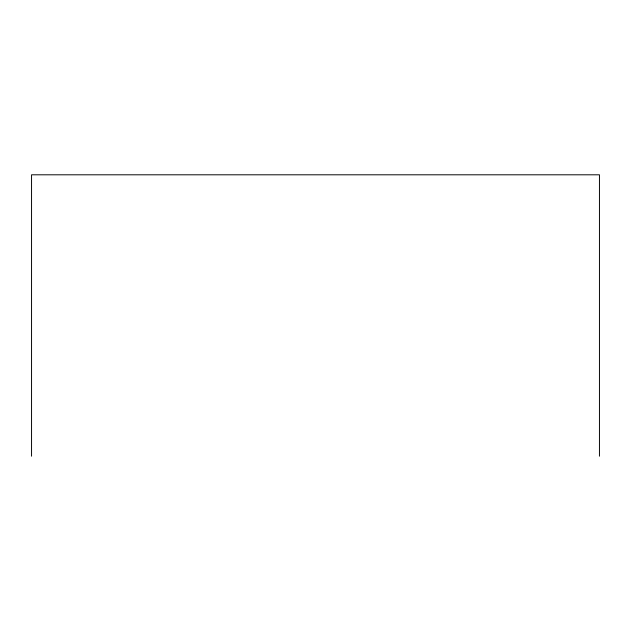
<?xml version="1.0" encoding="UTF-8"?>
<svg xmlns="http://www.w3.org/2000/svg" width="631" height="631" viewBox="0 0 631 631"><rect width="100%" height="100%" fill="white"/><g stroke="black" fill="none" stroke-linecap="round" stroke-linejoin="round"><path stroke-width="0.95" d="M599.45 456.197L599.45 174.803L31.55 174.803L31.55 456.197"/></g></svg>
